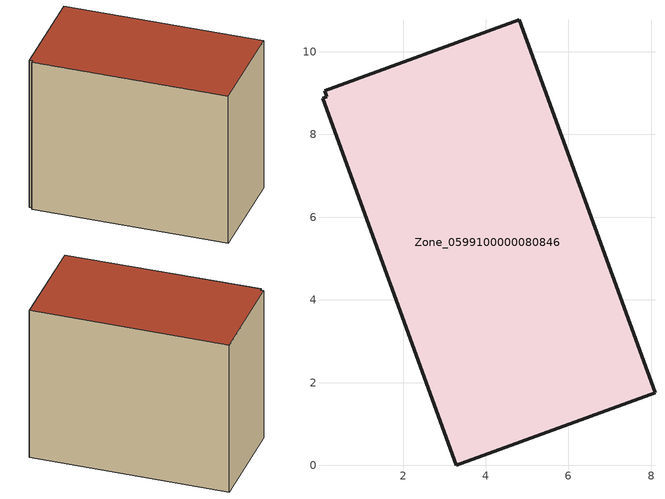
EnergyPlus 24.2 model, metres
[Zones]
Zone_0599100000080846
 floor ground (C_G): 0.11,9.06 4.81,10.78 8.09,1.75 3.28,0 0.05,8.88 0.16,8.92 z0
 wall outside (C_F): 8.09,1.75 4.81,10.78 0.11,9.06 0.16,8.92 0.05,8.88 3.28,0 8.09,1.75 z0:7.85
 roof outside (C_R): 4.81,10.78 0.11,9.06 0.16,8.92 0.05,8.88 3.28,0 8.09,1.75 z7.85
[BUILDING]
Pand.0599100000080846: North Axis=0; Terrain=City; Loads Convergence Tolerance Value=0.04; Temperature Convergence Tolerance Value=0.4; Solar Distribution=FullExterior; Maximum Number of Warmup Days=25; Minimum Number of Warmup Days=1
[Site:Location]
Rotterdam.The.Hague.AP_ZH_NLD Design_Conditions: Latitude=51.96; Longitude=4.45; Time Zone=1; Elevation=-4.5
[SITE:GROUNDTEMPERATURE:BUILDINGSURFACE]
18, 18, 18, 18, 18, 18, 18, 18, 18, 18, 18, 18
[MATERIAL] Thermal Absorptance=0.9; Solar Absorptance=0.7; Visible Absorptance=0.7
Name | Roughness | Thickness | Conductivity | Density | Specific Heat
G.TI.1975-1991 | MediumSmooth | 0.15 | 0.288461 | 540 | 1210
F.TI.1975-1991 | Rough | 0.3 | 0.230769 | 1920 | 840
R.TI.1975-1991 | MediumRough | 0.2 | 0.153846 | 1500 | 1000
[CONSTRUCTION]
C_G: G.TI.1975-1991
C_F: F.TI.1975-1991
C_R: R.TI.1975-1991
[ZONE]
Zone_0599100000080846: Type=1; Multiplier=1; Ceiling Height=Autocalculate; Volume=Autocalculate; Floor Area=autocalculate; Part of Total Floor Area=Yes
[ZONEINFILTRATION:DESIGNFLOWRATE]
Infil_Zone_0599100000080846: Zone or ZoneList or Space or SpaceList=Zone_0599100000080846; Schedule=AlwaysOn; Design Flow Rate Calculation Method=Flow/Area; Flow Rate per Floor Area=0.003; Constant Term Coefficient=1; Temperature Term Coefficient=0; Velocity Term Coefficient=0; Velocity Squared Term Coefficient=0
[HVACTEMPLATE:ZONE:IDEALLOADSAIRSYSTEM]
Zone_0599100000080846: Maximum Heating Supply Air Temperature=50; Minimum Cooling Supply Air Temperature=13; Maximum Heating Supply Air Humidity Ratio=0.0156; Minimum Cooling Supply Air Humidity Ratio=0.0077; Heating Limit=NoLimit; Cooling Limit=NoLimit; Dehumidification Control Type=ConstantSensibleHeatRatio; Cooling Sensible Heat Ratio=0.7; Dehumidification Setpoint=60; Humidification Control Type=None; Humidification Setpoint=30; Outdoor Air Method=None; Outdoor Air Flow Rate per Person=0.00944; Outdoor Air Flow Rate per Zone Floor Area=0; Outdoor Air Flow Rate per Zone=0; Demand Controlled Ventilation Type=None; Outdoor Air Economizer Type=NoEconomizer; Heat Recovery Type=None; Sensible Heat Recovery Effectiveness=0.7; Latent Heat Recovery Effectiveness=0.65
[ZONECONTROL:THERMOSTAT]
ThermostatControl_Zone_0599100000080846: Zone or ZoneList=Zone_0599100000080846; Control Type Schedule=DualSetpointControlType; Control 1=Thermostat_Zone_0599100000080846; Temperature Difference Between Cutout And Setpoint=0
[THERMOSTATSETPOINT:DUALSETPOINT]
Thermostat_Zone_0599100000080846: Heating Setpoint Temperature Schedule=HeatingSetpoint_Zone_0599100000080846; Cooling Setpoint Temperature Schedule=CoolingSetpoint_Zone_0599100000080846
[SCHEDULE:COMPACT]
HeatingSetpoint_Zone_0599100000080846: Through: 12/31, For: AllDays, Until: 24:00, 21
CoolingSetpoint_Zone_0599100000080846: Through: 12/31, For: AllDays, Until: 24:00, 24
DualSetpointControlType: Through: 12/31, For: AllDays, Until: 24:00, 4
AlwaysOn: Through: 12/31, For: AllDays, Until: 24:00, 1
